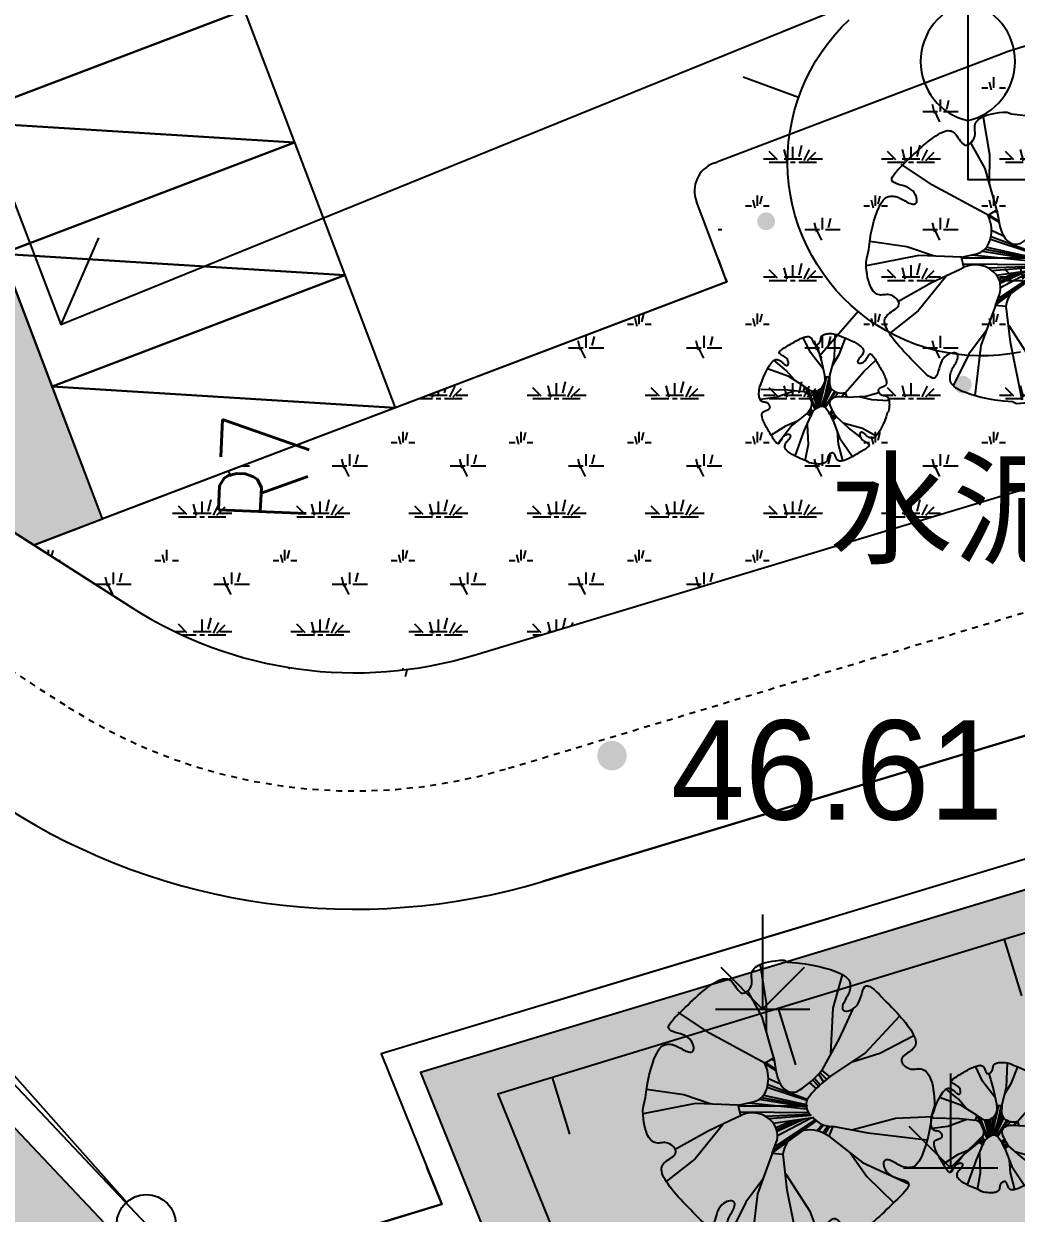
# Model space of a CAD drawing. Header units: metres. Extents: x 36500 to 80772748, y -35000 to 5806266.
# Drawn here: x 40386389.98 to 40386406.78, y 2903040.26 to 2903060.38 of the extents above; entities that cross this region are included whole.
import ezdxf
from ezdxf.enums import TextEntityAlignment as Align
from ezdxf.xclip import XClip

# ---------------------------------------------------------------- set-up
doc = ezdxf.new("R2010")
doc.units = ezdxf.units.M
doc.header["$LTSCALE"] = 10
doc.header["$XCLIPFRAME"] = 0
for name, pattern in [('2', [0]), ('563', [1, 0.5, -0.5]), ('CENTERX2', [4, 2.5, -0.5, 0.5, -0.5]), ('DASH', [0.35, 0.25, -0.1])]:
    doc.linetypes.add(name, pattern=pattern)
for name, color, linetype in [('dx', 252, 'Continuous'), ('PUB_DIM', 3, 'Continuous'), ('总平面-场地', 40, 'Continuous'), ('总平面-定位', 3, 'Continuous'), ('总平面-消防登高面', 2, 'Continuous'), ('总平面-绿化', 3, 'Continuous'), ('总平面-车位', 8, 'Continuous'), ('总平面-道路', 2, 'Continuous'), ('总平面-道路中心线', 1, 'CENTERX2')]:
    doc.layers.add(name, color=color, linetype=linetype)
doc.styles.add('_TCH_DIM', font='SIMPLEX', dxfattribs={"bigfont": 'GBCBIG'})
doc.styles.add('DMZD', font='')
doc.styles.add('JTXD', font='')
doc.styles.get('DMZD').set_extended_font_data('方正中等线简体')
doc.styles.get('JTXD').set_extended_font_data('SimSun')
pattern_1 = [(0, (0.6, 0.04), (2, 2), [0.3, -0.06, 0.08, -0.06, 0.3, -1.2]), (0, (0.5, 0.1), (2, 2), [0.2, -0.15, 0.3, -0.15, 0.2, -1]), (0, (1.2, 0.9), (2, 2), [0.25, -0.1, 0.25, -1.4]), (0, (0.2, 1.3), (2, 2), [0.1, -0.2, 0.1, -1.6]), (90, (0.4, 1.3), (-2, 2), [0.18, -1.82]), (90, (1, 0.1), (-2, 2), [0.2, -1.8]), (90, (1.5, 0.9), (-2, 2), [0.2, -1.8]), (45, (1.26, 0.08), (2e-16, 2.00000000004), [0.2, -2.628427124]), (135, (0.74, 0.08), (-2.00000000004, 2e-16), [0.2, -2.628427124]), (63.43494882, (1.2, 0.09), (1.02e-10, 2), [0.2, -4.272135954]), (75.96375653, (1.1, 0.1), (7.24e-11, 1.9999999997004), [0.2, -8.046211252]), (75.96375653, (1.6, 0.9), (7.24e-11, 1.9999999997004), [0.16, -8.086211252]), (75.96375653, (0.44, 1.3), (7.24e-11, 1.9999999997004), [0.14, -8.106211252]), (104.03624347, (0.9, 0.1), (-7.24e-11, 1.9999999997004), [0.2, -8.046211252]), (104.03624347, (1.4, 0.9), (-7.24e-11, 1.9999999997004), [0.16, -8.086211252]), (104.03624347, (0.36, 1.3), (-7.24e-11, 1.9999999997004), [0.14, -8.106211252]), (116.5650512, (0.8, 0.09), (-8e-10, 2), [0.2, -4.2721335954])]

# ---------------------------------------------------------------- blocks, each defined once
blk = doc.blocks.new('9372010')
at = {"color": 0, "linetype": 'Continuous', "flags": 128}
blk.add_lwpolyline([(0, 3), (0, 0), (1, 0)], dxfattribs=at)
at = {"color": 0, "linetype": 'Continuous'}
for centre, start, end in [((0.225, 2), 102.6804, 257.3196), ((-0.225, 2), 282.6804, 437.3196)]:
    blk.add_arc(centre, 1.025, start, end, dxfattribs=at)
blk = doc.blocks.new('954200')
at = {"color": 0, "linetype": 'Continuous', "lineweight": -3, "flags": 128}
for points in [[(0, 1.6), (0, 0), (0.707, 0.707)], [(-0.707, 0.707), (0, 0)], [(-0.8, 0), (0.8, 0)]]:
    blk.add_lwpolyline(points, dxfattribs=at)
blk = doc.blocks.new('6452110')
at = {"linetype": '2'}
h = blk.add_hatch(color=0, dxfattribs=at)
edge = h.paths.add_edge_path(flags=0)
edge.add_arc((0, 0.85), 0.15, 0, 360)
blk = doc.blocks.new('gc200')
at = {"linetype": '2'}
h = blk.add_hatch(color=0, dxfattribs=at)
edge = h.paths.add_edge_path(flags=0)
edge.add_arc((0, 0), 0.25, 0, 360)
blk = doc.blocks.new('地形1')
at = {"layer": 'dx', "linetype": '2'}
h = blk.add_hatch(color=252, dxfattribs=at)
edge = h.paths.add_edge_path(flags=0)
edge.add_arc((40386402.55, 2903057.043), 0.15, 0, 360)
h = blk.add_hatch(color=252, dxfattribs=at)
edge = h.paths.add_edge_path(flags=0)
edge.add_arc((40386405.878, 2903054.278), 0.15, 0, 360)
h = blk.add_hatch(color=252, dxfattribs=at)
edge = h.paths.add_edge_path(flags=0)
edge.add_arc((40386404.813, 2903043.828), 0.15, 0, 360)
h = blk.add_hatch(color=252, dxfattribs=at)
edge = h.paths.add_edge_path(flags=0)
edge.add_arc((40386400.988, 2903042.659), 0.15, 0, 360)
h = blk.add_hatch(color=252, dxfattribs=at)
edge = h.paths.add_edge_path(flags=0)
edge.add_arc((40386398.862, 2903041.497), 0.15, 0, 360)
at = {"layer": 'dx', "color": 252, "linetype": 'Continuous', "lineweight": -3, "flags": 128}
blk.add_lwpolyline([(40386414.781, 2903072.164), (40386388.064, 2903061.965), (40386390.609, 2903055.296), (40386417.089, 2903066.05)], close=True, dxfattribs=at)
at = {"layer": 'dx', "color": 252, "linetype": '563', "lineweight": -3, "flags": 128}
for points in [[(40386375.829, 2903061.391), (40386377.047, 2903060.372), (40386384.046, 2903057.345), (40386391.615, 2903054.039), (40386391.869, 2903054.119), (40386392.131, 2903054.621), (40386391.767, 2903055.766)], [(40386392.922, 2903039.15), (40386397.057, 2903040.408), (40386396.03, 2903042.956), (40386408.631, 2903046.761), (40386420.636, 2903050.387)]]:
    blk.add_lwpolyline(points, dxfattribs=at)
at = {"layer": 'dx', "color": 252, "linetype": 'Continuous', "lineweight": -3, "flags": 128}
for points in [[(40386406.853, 2903054.829), (40386406.674, 2903054.798), (40386406.494, 2903054.776), (40386406.314, 2903054.765), (40386406.132, 2903054.764), (40386405.952, 2903054.773), (40386405.771, 2903054.791), (40386405.592, 2903054.82), (40386405.415, 2903054.858), (40386405.241, 2903054.906), (40386405.069, 2903054.964), (40386404.901, 2903055.031), (40386404.736, 2903055.107), (40386404.576, 2903055.192), (40386404.421, 2903055.286), (40386404.272, 2903055.388), (40386404.128, 2903055.498), (40386403.991, 2903055.616), (40386403.86, 2903055.741), (40386403.736, 2903055.874), (40386403.62, 2903056.013), (40386403.512, 2903056.158), (40386403.412, 2903056.309), (40386403.32, 2903056.465), (40386403.237, 2903056.626), (40386403.163, 2903056.792), (40386403.098, 2903056.961), (40386403.043, 2903057.133), (40386402.997, 2903057.309), (40386402.961, 2903057.486), (40386402.935, 2903057.665), (40386402.919, 2903057.846), (40386402.913, 2903058.027), (40386402.917, 2903058.208), (40386402.93, 2903058.388), (40386402.954, 2903058.568), (40386402.987, 2903058.746), (40386403.03, 2903058.922), (40386403.083, 2903059.095), (40386403.146, 2903059.265), (40386403.217, 2903059.432), (40386403.298, 2903059.594), (40386403.387, 2903059.751), (40386403.485, 2903059.904), (40386403.592, 2903060.05), (40386403.706, 2903060.191), (40386403.827, 2903060.325), (40386403.956, 2903060.452)], [(40386403.099, 2903059.137), (40386402.16, 2903059.481)], [(40386391.247, 2903056.763), (40386390.609, 2903055.296)], [(40386404.105, 2903055.518), (40386403.454, 2903054.759)], [(40386421.868, 2903049.609), (40386410.656, 2903046.136), (40386398.009, 2903042.271), (40386398.949, 2903039.949), (40386393.856, 2903038.168)], [(40386406.58, 2903044.89), (40386406.872, 2903043.934)], [(40386391.738, 2903040.427), (40386389.02, 2903043.483), (40386388.551, 2903043.968)], [(40386402.754, 2903043.721), (40386403.047, 2903042.765)], [(40386398.929, 2903042.552), (40386399.221, 2903041.596)]]:
    blk.add_lwpolyline(points, dxfattribs=at)
at = {"layer": 'dx', "color": 252, "linetype": 'Continuous', "lineweight": -3}
blk.add_circle((40386392.055, 2903040.071), 0.5, dxfattribs=at)
at = {"layer": 'dx', "color": 252}
for name, p in [('9372010', (40386405.964, 2903057.747)), ('gc200', (40386399.939, 2903048)), ('954200', (40386402.49, 2903043.712)), ('954200', (40386405.672, 2903041.023))]:
    blk.add_blockref(name, p, dxfattribs=at)
at = {"layer": 'dx', "color": 252, "rotation": 131.6521695837676}
blk.add_blockref('6452110', (40386391.138, 2903041.102), dxfattribs=at)
at = {"layer": 'dx', "color": 252, "style": 'JTXD'}
blk.add_text('水泥', height=1.54, dxfattribs=at).set_placement((40386405.707, 2903052.178), align=Align.MIDDLE_CENTER)
at = {"layer": 'dx', "color": 252, "style": 'DMZD'}
blk.add_text('46.61', height=1.68, dxfattribs=at).set_placement((40386400.939, 2903048.598), align=Align.TOP_LEFT)
blk = doc.blocks.new('$plan$00004033')
for p, q in [((-155.3, 726.8), (-199.2, 989.2)), ((314.7, 689.5), (380.7, 924.8)), ((-187, 629.2), (-288.9, 811.8)), ((-157.1, 522.4), (-155.3, 726.8)), ((297.8, 373.1), (314.7, 689.5)), ((452, 683.5), (355.7, 474.5)), ((-558.7, 512.6), (-780, 660)), ((-104.5, 339.2), (-187, 629.2)), ((540.5, 372.1), (783.8, 634.3)), ((-167.8, 300.6), (-558.7, 512.6)), ((355.7, 474.5), (233.8, 252.3)), ((643.1, 372.1), (879.1, 495)), ((-167.8, 300.6), (-104.5, 339.2)), ((-104.5, 339.2), (-87.4, 235.7)), ((290.2, 204), (540.5, 372.1)), ((448.1, 310.6), (643.1, 372.1)), ((-167.8, 300.6), (-167.8, 300.6)), ((-167, 298.7), (-89.9, 250.9)), ((-161.2, 304.6), (-91.4, 260.1)), ((-120.1, 329.7), (-100.5, 315.3)), ((-143, 194.4), (-58.4, 156)), ((169.1, 182.9), (211.4, 139.3)), ((181.8, 195), (221.7, 149.1)), ((210.1, 224.4), (246.1, 170.8)), ((220.2, 235.9), (267.1, 187.9)), ((234.5, 250.4), (290, 206.1)), ((290, 206.1), (271.4, 191.4)), ((-739.4, 77.1), (-1002.6, 116.4)), ((-150.9, 133.2), (128.2, 40)), ((-146.7, 151.8), (131.7, 48.5)), ((147.5, 163.6), (194.8, 122.8)), ((-656.4, 16.8), (-1026.4, -56.1)), ((-545.5, 12.2), (-739.4, 77.1)), ((-355.1, 5.7), (-656.4, 16.8)), ((-355.1, 5.7), (-250.2, 28.9)), ((-337.9, -66.5), (-355.1, 5.7)), ((-353.7, 0), (133.6, 0)), ((-281.8, 21.9), (128.2, -20.9)), ((-207.5, 47.1), (124.6, -5.8)), ((-190.6, 60.6), (133.6, 0)), ((-177.1, 75.7), (123.4, 10.2)), ((-567.1, -174.6), (-364.3, -79)), ((-364.3, -79), (-337.9, -66.5)), ((-343.9, -41.1), (140.4, -46)), ((-167.6, -71.1), (150.2, -58.4)), ((-140.4, -88.9), (158.6, -66.3)), ((-108, -121.7), (171.8, -80.9)), ((-78.7, -207.9), (158, -82.9)), ((752.9, -86.4), (1018.5, -75.6)), ((-460.6, -126.7), (-660.3, -372.7)), ((-113.6, -331.1), (195.8, -105.1)), ((-107, -312.9), (192.3, -102.1)), ((-98.1, -288.4), (187.5, -97.7)), ((-90.7, -151.3), (35.3, -100.8)), ((-85.4, -165.6), (78, -94.6)), ((-81.9, -178.5), (108.4, -90.1)), ((197.9, -174.3), (238.3, -130.9)), ((209.1, -177.3), (246.6, -134.2)), ((241.4, -190.4), (274.7, -141.9)), ((255.9, -198.2), (288.8, -143.9)), ((312, -144.7), (283.5, -213.2)), ((561, -191.9), (312, -144.7)), ((446.7, -168.2), (752.9, -86.4)), ((-800.4, -305.4), (-567.1, -174.6)), ((283.5, -213.2), (245.6, -192.6)), ((283.5, -213.2), (520.7, -399.2)), ((975.3, -240.8), (561, -191.9)), ((-115.3, -335.7), (-87.4, -259)), ((433.7, -330.4), (552.4, -496.8)), ((-660.3, -372.7), (-863.1, -533)), ((-115.3, -335.7), (-219, -618.8)), ((-41.3, -341.7), (-115.3, -335.7)), ((-9.3, -593.1), (-39.3, -340.2)), ((520.7, -399.2), (846.7, -550.3)), ((-22, -477), (150.3, -742.9)), ((552.4, -496.8), (742.2, -683.3)), ((-180.4, -514.8), (-302, -679.1)), ((-219, -618.8), (-261.4, -971.7)), ((72.2, -1002.2), (-9.3, -593.1)), ((-302, -679.1), (-413, -901.9)), ((150.3, -742.9), (236.2, -974.9))]:
    blk.add_line(p, q)
blk.add_lwpolyline([(258.8, -883), (259.5, -893.4), (260.5, -903.6), (261.3, -913.6), (261.5, -923.4), (260.7, -933), (258.5, -942.5), (254.7, -951.7), (249.4, -960.6), (242.3, -969.2), (233.4, -977.5), (222.7, -985.3), (210, -992.7), (195.3, -999.6), (178.5, -1005.9), (159.5, -1011.6), (138.5, -1016.6), (115.2, -1020.8), (89.7, -1024.2), (62, -1026.7), (32, -1028.2), (4.2, -1014.8), (-59.1, -1009.4), (-116.9, -1002.1), (-169.5, -993.3), (-216.7, -983.3), (-258.7, -972.5), (-295.5, -961.3), (-327.2, -949.9), (-353.9, -938.7), (-375.8, -927.9), (-393.2, -917.7), (-406.7, -907.9), (-416.8, -898.4), (-424.1, -889.2), (-429.1, -880.2), (-432.2, -871.3), (-434.2, -862.5), (-435.3, -853.7), (-435.6, -844.9), (-435.3, -836), (-434.2, -827.1), (-432.3, -818.1), (-429.8, -808.9), (-426.5, -799.7), (-422.4, -790.2), (-417.7, -780.6), (-412.5, -770.9), (-406.9, -761.1), (-401.4, -751.4), (-396, -741.8), (-391, -732.3), (-386.7, -723), (-383.3, -714.1), (-380.9, -705.5), (-379.7, -697.4), (-379.8, -690.1), (-381.3, -683.5), (-384.3, -678), (-388.8, -673.7), (-394.9, -670.7), (-402.9, -669.1), (-412.5, -669.2), (-423.5, -671.1), (-435.5, -674.9), (-447.9, -680.6), (-460.3, -688.5), (-472.2, -698.5), (-483.2, -710.9), (-492.9, -725.8), (-500.9, -743), (-507.5, -761.7), (-513.3, -780.9), (-518.8, -799.5), (-524.5, -816.5), (-530.9, -830.7), (-538.4, -841.2), (-547.7, -846.9), (-559, -847), (-572.2, -842), (-587.1, -832.8), (-603.2, -820), (-620.4, -804.5), (-638.2, -787), (-656.5, -768.3), (-674.9, -749.2), (-693.1, -730.3), (-711.1, -711.8), (-728.8, -693.5), (-746.1, -675.5), (-762.9, -657.6), (-779.2, -639.9), (-794.9, -622.3), (-809.9, -604.7), (-824.2, -587.1), (-837.7, -569.7), (-850.1, -552.6), (-861.3, -535.8), (-871.3, -519.7), (-879.9, -504.2), (-886.9, -489.5), (-892.2, -475.8), (-895.6, -463.1), (-897.3, -451.5), (-897.2, -440.7), (-895.3, -430.6), (-891.7, -421.2), (-886.4, -412.3), (-879.3, -403.9), (-870.6, -395.7), (-860.4, -387.7), (-849.1, -379.8), (-837.5, -372), (-826.1, -364), (-815.7, -355.8), (-806.8, -347.4), (-800.1, -338.6), (-796.3, -329.3), (-795.7, -319.6), (-798.2, -309.6), (-803.3, -299.7), (-810.4, -290.2), (-819.3, -281.5), (-829.3, -273.8), (-840, -267.5), (-851.1, -262.9), (-862, -260.2), (-872.7, -259), (-883.3, -259), (-893.6, -259.7), (-903.8, -260.7), (-913.8, -261.5), (-923.6, -261.8), (-933.3, -260.9), (-942.7, -258.7), (-951.9, -255), (-960.8, -249.6), (-969.5, -242.5), (-977.7, -233.6), (-985.5, -222.9), (-992.9, -210.2), (-999.8, -195.5), (-1006.1, -178.7), (-1011.8, -159.8), (-1016.8, -138.7), (-1021.1, -115.4), (-1024.5, -89.9), (-1027, -62.2), (-1028.5, -32.3), (-1022.9, -1.8), (-1009.6, 58.8), (-1002.3, 116.7), (-993.5, 169.2), (-983.6, 216.4), (-972.8, 258.4), (-961.5, 295.3), (-950.1, 327), (-938.9, 353.7), (-928.2, 375.5), (-917.9, 392.9), (-908.1, 406.4), (-898.6, 416.6), (-889.4, 423.9), (-880.4, 428.8), (-871.5, 432), (-862.7, 433.9), (-853.9, 435), (-845.1, 435.4), (-836.3, 435), (-827.3, 433.9), (-818.3, 432.1), (-809.2, 429.5), (-799.9, 426.2), (-790.5, 422.2), (-780.9, 417.5), (-771.1, 412.2), (-761.4, 406.7), (-751.6, 401.2), (-742, 395.8), (-732.5, 390.8), (-723.2, 386.5), (-714.3, 383), (-705.7, 380.7), (-697.7, 379.5), (-690.3, 379.6), (-683.8, 381.1), (-678.3, 384), (-673.9, 388.6), (-670.9, 394.7), (-669.4, 402.6), (-669.5, 412.3), (-671.4, 423.3), (-675.1, 435.2), (-680.8, 447.6), (-688.7, 460), (-698.8, 472), (-711.2, 483), (-726, 492.7), (-743.2, 500.6), (-762, 507.3), (-781.1, 513.1), (-799.7, 518.6), (-816.7, 524.3), (-830.9, 530.6), (-841.4, 538.2), (-847.1, 547.5), (-847.2, 558.8), (-842.3, 572), (-833, 586.8), (-820.2, 603), (-804.7, 620.1), (-787.2, 638), (-768.5, 656.3), (-749.4, 674.7), (-730.6, 692.9), (-712, 710.9), (-693.8, 728.6), (-675.7, 745.9), (-657.9, 762.7), (-640.1, 779), (-622.5, 794.7), (-604.9, 809.7), (-587.4, 824), (-569.9, 837.4), (-552.8, 849.8), (-536.1, 861.1), (-519.9, 871.1), (-504.4, 879.6), (-489.7, 886.6), (-476, 891.9), (-463.4, 895.4), (-451.7, 897.1), (-440.9, 897), (-430.9, 895.1), (-421.4, 891.5), (-412.6, 886.1), (-404.1, 879.1), (-395.9, 870.4), (-388, 860.1), (-380.1, 848.9), (-372.2, 837.2), (-364.2, 825.9), (-356, 815.4), (-347.6, 806.5), (-338.8, 799.9), (-329.5, 796), (-319.8, 795.5), (-309.8, 798), (-299.9, 803), (-290.5, 810.2), (-281.7, 819), (-274.1, 829), (-267.7, 839.8), (-263.1, 850.8), (-260.4, 861.7), (-259.3, 872.5), (-259.3, 883), (-260, 893.4), (-260.9, 903.6), (-261.8, 913.6), (-262, 923.4), (-261.2, 933), (-259, 942.5), (-255.2, 951.7), (-249.8, 960.6), (-242.7, 969.2), (-233.9, 977.5), (-223.1, 985.3), (-210.5, 992.7), (-195.7, 999.6), (-178.9, 1005.9), (-160, 1011.6), (-138.9, 1016.6), (-115.6, 1020.8), (-90.2, 1024.2), (-62.5, 1026.7), (-32.5, 1028.2), (-4.7, 1014.8), (58.6, 1009.4), (116.5, 1002.1), (169, 993.3), (216.2, 983.3), (258.2, 972.5), (295, 961.3), (326.8, 949.9), (353.5, 938.7), (375.3, 927.9), (392.7, 917.7), (406.2, 907.9), (416.3, 898.4), (423.6, 889.2), (428.6, 880.2), (431.8, 871.3), (433.7, 862.5), (434.8, 853.7), (435.2, 844.9), (434.8, 836), (433.7, 827.1), (431.9, 818.1), (429.3, 808.9), (426, 799.7), (422, 790.2), (417.2, 780.6), (412, 770.9), (406.5, 761.1), (400.9, 751.4), (395.5, 741.8), (390.6, 732.3), (386.3, 723), (382.8, 714.1), (380.4, 705.5), (379.3, 697.4), (379.4, 690.1), (380.9, 683.5), (383.8, 678), (388.3, 673.7), (394.5, 670.7), (402.4, 669.1), (412, 669.2), (423.1, 671.1), (435, 674.9), (447.4, 680.6), (459.8, 688.5), (471.8, 698.5), (482.8, 710.9), (492.4, 725.8), (500.4, 743), (507, 761.7), (512.9, 780.9), (518.4, 799.5), (524, 816.5), (530.4, 830.7), (538, 841.2), (547.2, 846.9), (558.6, 847), (571.8, 842), (586.6, 832.8), (602.8, 820), (619.9, 804.5), (637.8, 787), (656.1, 768.3), (674.4, 749.2), (692.7, 730.3), (710.7, 711.8), (728.4, 693.5), (745.6, 675.5), (762.5, 657.6), (778.8, 639.9), (794.5, 622.3), (809.5, 604.7), (823.8, 587.1), (837.2, 569.7), (849.6, 552.6), (860.9, 535.8), (870.8, 519.7), (879.4, 504.2), (886.4, 489.5), (891.7, 475.8), (895.2, 463.1), (896.9, 451.5), (896.7, 440.7), (894.9, 430.6), (891.3, 421.2), (885.9, 412.3), (878.9, 403.9), (870.2, 395.7), (859.9, 387.7), (848.6, 379.8), (837, 372), (825.6, 364), (815.2, 355.8), (806.3, 347.4), (799.6, 338.6), (795.8, 329.3), (795.3, 319.6), (797.7, 309.6), (802.8, 299.7), (810, 290.2), (818.8, 281.5), (828.8, 273.8), (839.6, 267.5), (850.6, 262.9), (861.5, 260.2), (872.2, 259), (882.8, 259), (893.2, 259.7), (903.3, 260.7), (913.3, 261.5), (923.2, 261.8), (932.8, 260.9), (942.2, 258.7), (951.4, 255), (960.4, 249.6), (969, 242.5), (977.3, 233.6), (985.1, 222.9), (992.5, 210.2), (999.3, 195.5), (1005.7, 178.7), (1011.4, 159.8), (1016.4, 138.7), (1020.6, 115.4), (1024, 89.9), (1026.5, 62.2), (1028, 32.3), (1028.5, 0), (1009.2, -58.8), (1001.9, -116.7), (993.1, -169.2), (983.1, -216.4), (972.3, -258.4), (961, -295.3), (949.6, -327), (938.4, -353.7), (927.7, -375.5), (917.5, -392.9), (907.6, -406.4), (898.1, -416.6), (888.9, -423.9), (879.9, -428.8), (871.1, -432), (862.3, -433.9), (853.5, -435), (844.7, -435.4), (835.8, -435), (826.9, -433.9), (817.8, -432.1), (808.7, -429.5), (799.4, -426.2), (790, -422.2), (780.4, -417.5), (770.7, -412.2), (760.9, -406.7), (751.2, -401.2), (741.5, -395.8), (732, -390.8), (722.8, -386.5), (713.8, -383), (705.2, -380.7), (697.2, -379.5), (689.8, -379.6), (683.3, -381.1), (677.8, -384), (673.5, -388.6), (670.4, -394.7), (668.9, -402.6), (669, -412.3), (670.9, -423.3), (674.6, -435.2), (680.4, -447.6), (688.2, -460), (698.3, -472), (710.7, -483), (725.5, -492.7), (742.8, -500.6), (761.5, -507.3), (780.7, -513.1), (799.3, -518.6), (816.2, -524.3), (830.5, -530.6), (841, -538.2), (846.6, -547.5), (846.8, -558.8), (841.8, -572), (832.6, -586.8), (819.8, -603), (804.3, -620.1), (786.8, -638), (768.1, -656.3), (749, -674.7), (730.1, -692.9), (711.6, -710.9), (693.3, -728.6), (675.3, -745.9), (657.4, -762.7), (639.7, -779), (622, -794.7), (604.5, -809.7), (586.9, -824), (569.5, -837.4), (552.3, -849.8), (535.6, -861.1), (519.4, -871.1), (503.9, -879.6), (489.3, -886.6), (475.6, -891.9), (462.9, -895.4), (451.2, -897.1), (440.4, -897), (430.4, -895.1), (421, -891.5), (412.1, -886.1), (403.6, -879.1), (395.5, -870.4), (387.5, -860.1), (379.6, -848.9), (371.7, -837.2), (363.7, -825.9), (355.6, -815.4), (347.1, -806.5), (338.3, -799.9), (329.1, -796), (319.3, -795.5), (309.4, -798), (299.5, -803), (290, -810.2), (281.3, -819), (273.6, -829), (267.3, -839.8), (262.7, -850.8), (259.9, -861.7), (258.8, -872.5)], close=True)
for centre, radius, start, end in [((-454.5, 172.2), 314.1, 14.41784, 24.11478), ((-284.6, 670.9), 666.4, 302.69809, 321.07695), ((-373.8, 193), 230.8, 336.98828, 14.41784), ((138.9, 273), 229.3, 189.3639, 219.01673), ((721.9, -389), 734.7, 127.81286, 143.55583), ((-277.5, 152.1), 126.1, 282.50269, 336.98828), ((28.3, 183.4), 87.1, 219.01673, 302.69809), ((223, 9.6), 99.6, 157.68965, 229.99241), ((-257.3, -237.5), 189, 40.37009, 115.23654), ((306.2, 28.5), 173.2, 217.57759, 271.93472), ((-224.2, -209.3), 145.5, 340.02297, 40.37009), ((152.5, -364.1), 195.1, 61.51799, 173.40488)]:
    blk.add_arc(centre, radius, start, end)

msp = doc.modelspace()

# ---------------------------------------------------------------- hatches: boundary and pattern name
at = {"layer": '总平面-绿化'}
h = msp.add_hatch(dxfattribs=at)
h.set_pattern_fill('草坪或沼泽', color=256, scale=0.5)
h.set_pattern_definition(pattern_1)
edge = h.paths.add_edge_path()
edge.add_line((40386386.788, 2903063.931), (40386392.21, 2903065.989))
edge.add_line((40386392.21, 2903065.989), (40386402.961, 2903070.07))
edge.add_line((40386402.961, 2903070.07), (40386408.571, 2903072.2))
edge.add_line((40386408.571, 2903072.2), (40386410.815, 2903073.052))
edge.add_line((40386410.815, 2903073.052), (40386415.051, 2903074.66))
edge.add_line((40386415.051, 2903074.66), (40386414.748, 2903075.614))
edge.add_line((40386414.748, 2903075.614), (40386378.21, 2903061.744))
edge.add_arc((40386376.08, 2903067.353), 6, 201.1519, 290.7874, ccw=False)
edge.add_line((40386370.485, 2903065.188), (40386348.505, 2903121.998))
edge.add_line((40386348.505, 2903121.998), (40386348.971, 2903122.178))
edge.add_line((40386348.971, 2903122.178), (40386362.066, 2903088.333))
edge.add_line((40386362.066, 2903088.333), (40386364.161, 2903089.143))
edge.add_line((40386364.161, 2903089.143), (40386362.526, 2903093.497))
edge.add_line((40386362.526, 2903093.497), (40386363.186, 2903093.753))
edge.add_line((40386363.186, 2903093.753), (40386350.371, 2903126.873))
edge.add_arc((40386353.932, 2903120.846), 7, 120.5712, 200.4481)
edge.add_line((40386347.373, 2903118.4), (40386368.035, 2903062.982))
edge.add_arc((40386374.594, 2903065.428), 7, 200.4481, 261.1951)
edge.add_line((40386373.523, 2903058.51), (40386378.835, 2903057.687))
edge.add_arc((40386377.151, 2903046.817), 11, 57.4331, 81.1951, ccw=False)
edge.add_line((40386383.073, 2903056.087), (40386390.154, 2903051.564))
edge.add_line((40386390.154, 2903051.564), (40386391.315, 2903052.005))
edge.add_line((40386391.315, 2903052.005), (40386388.76, 2903058.736))
edge.add_line((40386388.76, 2903058.736), (40386386.788, 2903063.931))
h = msp.add_hatch(dxfattribs=at)
h.set_pattern_fill('草坪或沼泽', color=256, scale=0.5)
h.set_pattern_definition(pattern_1)
edge = h.paths.add_edge_path()
edge.add_arc((40386404.613, 2903057.267), 3, 196.9648, 204.6099)
edge.add_line((40386401.886, 2903056.017), (40386391.782, 2903052.182))
edge.add_line((40386391.782, 2903052.182), (40386390.154, 2903051.564))
edge.add_line((40386390.154, 2903051.564), (40386391.817, 2903050.502))
edge.add_arc((40386395.585, 2903056.402), 7, 237.4331, 286.8035)
edge.add_line((40386397.609, 2903049.7), (40386411.212, 2903053.808))
edge.add_arc((40386410.344, 2903056.68), 3, 286.8035, 413.8236)
edge.add_line((40386412.115, 2903059.102), (40386412.14, 2903059.084))
edge.add_arc((40386408.598, 2903054.24), 6, 53.8236, 110.7874)
edge.add_line((40386406.469, 2903059.85), (40386401.716, 2903058.045))
h = msp.add_hatch(dxfattribs=at)
h.set_pattern_fill('草坪或沼泽', color=256, scale=0.5)
h.set_pattern_definition(pattern_1)
edge = h.paths.add_edge_path()
edge.add_line((40386426.08, 2903045.825), (40386421.563, 2903049.797))
edge.add_arc((40386417.601, 2903045.292), 6, 48.6708, 52.4888)
edge.add_line((40386421.254, 2903050.051), (40386396.698, 2903042.635))
edge.add_line((40386396.698, 2903042.635), (40386397.724, 2903040.088))
edge.add_line((40386397.724, 2903040.088), (40386392.771, 2903038.581))
edge.add_line((40386392.771, 2903038.581), (40386380.48, 2903051.593))
edge.add_line((40386380.48, 2903051.593), (40386378.465, 2903053.693))
edge.add_arc((40386377.151, 2903046.817), 7, 79.1868, 81.1951)
edge.add_line((40386378.223, 2903053.735), (40386375.369, 2903054.177))
edge.add_line((40386375.369, 2903054.177), (40386394.147, 2903034.828))
edge.add_line((40386394.147, 2903034.828), (40386400.936, 2903037.038))
edge.add_line((40386400.936, 2903037.038), (40386426.08, 2903045.825))

# ---------------------------------------------------------------- linework, layer by layer
at = {"layer": 'PUB_DIM', "linetype": 'Continuous'}
msp.add_lwpolyline([(40386395.486, 2903054.135, 0, 0, 0), (40386395.322, 2903050.407, 0.33, 0, 0), (40386395.278, 2903049.408, 0, 0, 0)], format="xyseb", dxfattribs=at)
at = {"layer": '总平面-场地'}
for points in [[(40386420.78, 2903049.908), (40386396.698, 2903042.635), (40386397.724, 2903040.088), (40386392.771, 2903038.581), (40386380.48, 2903051.593), (40386378.465, 2903053.693)], [(40386420.636, 2903050.387), (40386396.03, 2903042.956), (40386397.057, 2903040.408), (40386392.922, 2903039.15), (40386380.842, 2903051.938), (40386379.392, 2903053.449)]]:
    msp.add_lwpolyline(points, dxfattribs=at)
msp.add_lwpolyline([(40386427.508, 2903042.687), (40386426.193, 2903045.725), (40386421.563, 2903049.797, 0.259235), (40386415.866, 2903051.035), (40386398.765, 2903045.871)], format="xyb", dxfattribs=at)
at = {"layer": '总平面-定位', "linetype": 'Continuous'}
for p, q in [((40386401.659, 2903058.024, 61.098), (40386401.716, 2903058.045, 61.098)), ((40386401.886, 2903056.017, 61.098), (40386401.369, 2903057.379, 61.098))]:
    msp.add_line(p, q, dxfattribs=at)
msp.add_arc((40386401.836, 2903057.556, 61.098), 0.5, 110.7874, 200.7874, dxfattribs=at)
at = {"layer": '总平面-消防登高面', "linetype": 'DASH', "ltscale": 0.01, "elevation": 61.098}
msp.add_lwpolyline([(40386355.801, 2903222.546), (40386402.139, 2903239.555, -0.395152), (40386415.985, 2903233.687), (40386440.968, 2903177.339, -0.419457), (40386435.19, 2903162.746), (40386351.209, 2903127.295, 0.401802), (40386347.373, 2903118.4), (40386368.035, 2903062.982, 0.271446), (40386373.523, 2903058.51), (40386378.835, 2903057.687, -0.104054), (40386383.073, 2903056.087), (40386391.817, 2903050.502)], format="xyb", dxfattribs=at)
at = {"layer": '总平面-绿化'}
msp.add_line((40386401.808, 2903056.202, 61.098), (40386401.879, 2903056.015, 61.098), dxfattribs=at)
at = {"layer": '总平面-绿化', "elevation": 61.098}
msp.add_lwpolyline([(40386386.788, 2903063.931), (40386392.21, 2903065.989), (40386402.961, 2903070.07), (40386408.571, 2903072.2), (40386410.815, 2903073.052), (40386415.051, 2903074.66), (40386414.748, 2903075.614), (40386378.21, 2903061.744, -0.412352), (40386370.485, 2903065.188), (40386348.505, 2903121.998), (40386348.971, 2903122.178), (40386362.066, 2903088.333), (40386364.161, 2903089.143), (40386362.526, 2903093.497), (40386363.186, 2903093.753), (40386350.371, 2903126.873, 0.363362), (40386347.373, 2903118.4), (40386368.035, 2903062.982, 0.271446), (40386373.523, 2903058.51), (40386378.835, 2903057.687, -0.104054), (40386383.073, 2903056.087), (40386390.154, 2903051.564), (40386391.315, 2903052.005), (40386388.76, 2903058.736)], format="xyb", close=True, dxfattribs=at)
for points in [[(40386401.744, 2903056.391, 0.03337), (40386401.886, 2903056.017), (40386391.782, 2903052.182), (40386390.154, 2903051.564), (40386391.817, 2903050.502, 0.218814), (40386397.609, 2903049.7), (40386411.212, 2903053.808, 0.61894), (40386412.115, 2903059.102), (40386412.14, 2903059.084, 0.2538), (40386406.469, 2903059.85), (40386401.716, 2903058.045)], [(40386401.716, 2903058.045, 0.000355), (40386401.715, 2903058.041, 0.000355)]]:
    msp.add_lwpolyline(points, format="xyb", dxfattribs=at)
msp.add_lwpolyline([(40386401.879, 2903056.015), (40386391.782, 2903052.182), (40386390.154, 2903051.564)], dxfattribs=at)
at = {"layer": '总平面-绿化'}
msp.add_lwpolyline([(40386426.08, 2903045.825), (40386421.563, 2903049.797, 0.016661), (40386421.254, 2903050.051), (40386396.698, 2903042.635), (40386397.724, 2903040.088), (40386392.771, 2903038.581), (40386380.48, 2903051.593), (40386378.465, 2903053.693, 0.008763), (40386378.223, 2903053.735), (40386375.369, 2903054.177), (40386394.147, 2903034.828), (40386400.936, 2903037.038)], format="xyb", close=True, dxfattribs=at)
at = {"layer": '总平面-车位', "color": 75, "elevation": 61.098}
for points in [[(40386393.715, 2903060.617), (40386388.76, 2903058.736), (40386387.908, 2903060.98), (40386392.863, 2903062.861), (40386393.715, 2903060.617), (40386387.908, 2903060.98)], [(40386394.566, 2903058.373), (40386389.611, 2903056.492), (40386388.76, 2903058.736), (40386393.715, 2903060.617), (40386394.566, 2903058.373), (40386388.76, 2903058.736)], [(40386395.418, 2903056.129), (40386390.463, 2903054.248), (40386389.611, 2903056.492), (40386394.566, 2903058.373), (40386395.418, 2903056.129), (40386389.611, 2903056.492)], [(40386396.27, 2903053.886), (40386391.315, 2903052.005), (40386390.463, 2903054.248), (40386395.418, 2903056.129), (40386396.27, 2903053.886), (40386390.463, 2903054.248)]]:
    msp.add_lwpolyline(points, close=True, dxfattribs=at)
at = {"layer": '总平面-道路', "elevation": 61.098}
for points in [[(40386391.817, 2903050.502), (40386383.073, 2903056.087, 0.104054), (40386378.835, 2903057.687), (40386373.523, 2903058.51, -0.271446), (40386368.035, 2903062.982), (40386347.373, 2903118.4, -0.401802), (40386351.209, 2903127.295), (40386435.19, 2903162.746, 0.419457), (40386440.968, 2903177.339), (40386435.442, 2903189.802)], [(40386380.919, 2903052.716), (40386389.664, 2903047.131, 0.218814), (40386398.765, 2903045.871), (40386415.475, 2903050.917, 0.24428), (40386422.74, 2903057.996), (40386429.909, 2903079.69, 0)], [(40386383.073, 2903056.087), (40386391.817, 2903050.502, 0.218814), (40386397.609, 2903049.7), (40386411.212, 2903053.808)]]:
    msp.add_lwpolyline(points, format="xyb", dxfattribs=at)
at = {"layer": '总平面-道路中心线', "ltscale": 0.001, "elevation": 61.098}
msp.add_lwpolyline([(40386433.608, 2903189.005), (40386439.139, 2903176.528, -0.419457), (40386434.412, 2903164.589), (40386350.431, 2903129.137, 0.401802), (40386345.499, 2903117.701), (40386366.161, 2903062.284, 0.271446), (40386373.217, 2903056.534), (40386378.529, 2903055.711, -0.104054), (40386381.996, 2903054.402), (40386390.741, 2903048.817)], format="xyb", dxfattribs=at)
at = {"layer": '总平面-道路中心线', "ltscale": 0.001}
msp.add_lwpolyline([(40386381.996, 2903054.402), (40386390.741, 2903048.817, 0.218814), (40386398.187, 2903047.786), (40386414.897, 2903052.832, 0.24428), (40386420.841, 2903058.624), (40386428.01, 2903080.317, -0.02646), (40386428.356, 2903081.204), (40386431.347, 2903085.156, -0.038225), (40386432.257, 2903086.186), (40386436.425, 2903090.228, 0.16298), (40386439.052, 2903095.304), (40386444.021, 2903127.228, -0.075173), (40386444.828, 2903129.795), (40386448.512, 2903137.335)], format="xyb", dxfattribs=at)

# ---------------------------------------------------------------- block references
at = {"linetype": 'Continuous'}
ref = msp.add_blockref('地形1', (0, 0), dxfattribs=at)
XClip(ref).set_block_clipping_path([(40386275.2385554314, 2902950.2978603072), (40386562.2385554314, 2903318.2978603072)])
at = {"layer": '总平面-绿化', "xscale": 0.0024, "yscale": 0.0024, "zscale": 0.0024}
for p in [(40386406.708, 2903056.423), (40386402.93, 2903042.072)]:
    msp.add_blockref('$plan$00004033', p, dxfattribs=at)
at = {"layer": '总平面-绿化', "xscale": 0.00108, "yscale": 0.00108, "zscale": 0.00108, "rotation": 257.1083026384505}
for p in [(40386403.531, 2903054.038), (40386406.445, 2903041.705)]:
    msp.add_blockref('$plan$00004033', p, dxfattribs=at)

# ---------------------------------------------------------------- texts
at = {"layer": 'PUB_DIM', "color": 7, "linetype": 'Continuous', "style": '_TCH_DIM', "width": 0.705882}
msp.add_text('R7', height=1.4875, rotation=87.4856, dxfattribs=at).set_placement((40386394.756, 2903051.915))

doc.saveas('drawing.dxf')
